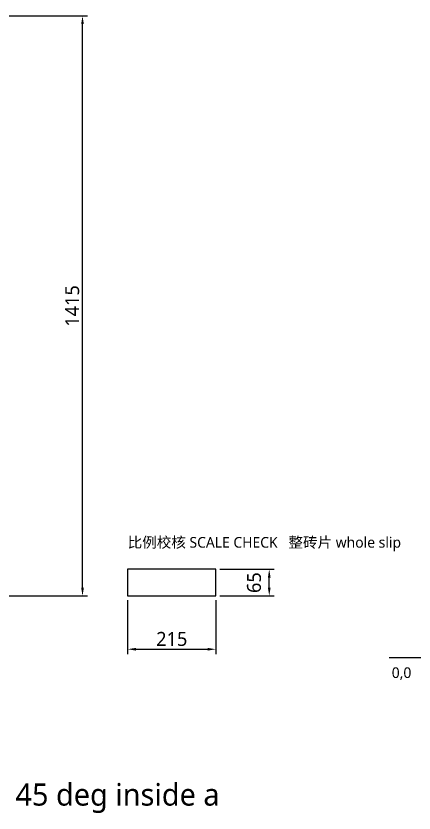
# Model space of a CAD drawing. Header units: millimetres. Extents: x -190 to 7814, y -8114 to 208.
# Drawn here: x 4165 to 5135, y -5831 to -3886 of the extents above; entities that cross this region are included whole.
import ezdxf
from ezdxf.enums import TextEntityAlignment as Align

# ---------------------------------------------------------------- set-up
doc = ezdxf.new("R2010")
doc.units = ezdxf.units.MM
for name, color, linetype in [('DIM', 8, 'Continuous'), ('ORIGIN', 1, 'Continuous'), ('TITLE', 7, 'Continuous')]:
    doc.layers.add(name, color=color, linetype=linetype)
doc.styles.add('CN', font='msyh.ttc')
doc.dimstyles.new('MM', dxfattribs={"dimtxt": 34, "dimasz": 20, "dimexe": 12, "dimexo": 10, "dimgap": 8, "dimtad": 1, "dimdec": 1, "dimdsep": 46, "dimtxsty": 'CN', "dimcen": 2.5, "dimazin": 3, "dimtfac": 1, "dimtmove": 0, "dimatfit": 3})

msp = doc.modelspace()

# ---------------------------------------------------------------- linework, layer by layer
at = {"layer": 'DIM'}
msp.add_lwpolyline([(4437.5, -5301.5), (4652.5, -5301.5), (4652.5, -5236.5), (4437.5, -5236.5)], close=True, dxfattribs=at)
at = {"layer": 'ORIGIN'}
msp.add_line((5075, -5451.5), (5235, -5451.5), dxfattribs=at)

# ---------------------------------------------------------------- texts
at = {"layer": 'DIM', "style": 'CN'}
msp.add_text('比例校核 SCALE CHECK   整砖片 whole slip', height=26, dxfattribs=at).set_placement((4437.5, -5191.5), align=Align.BOTTOM_LEFT)
at = {"layer": 'ORIGIN', "style": 'CN'}
msp.add_text('0,0', height=26, dxfattribs=at).set_placement((5081, -5509.5), align=Align.BOTTOM_LEFT)
at = {"layer": 'TITLE', "style": 'CN'}
msp.add_text('8   45 度编织纹，外圈双层边框   Basketweave at 45 deg inside a', height=54, dxfattribs=at).set_placement((2572.5, -5829.2), align=Align.BOTTOM_LEFT)

# ---------------------------------------------------------------- dimensions: what is measured, and where the dimension line sits
at = {"layer": 'DIM'}
for base, p1, p2 in [((4327.5, -5301.5), (4137.5, -5301.5), (4137.5, -3886.5)), ((4782.5, -5301.5), (4652.5, -5301.5), (4652.5, -5236.5))]:
    msp.add_linear_dim(base=base, p1=p1, p2=p2, angle=90, dimstyle='MM', dxfattribs=at).render()
msp.add_linear_dim(base=(4437.5, -5431.5), p1=(4437.5, -5301.5), p2=(4652.5, -5301.5), dimstyle='MM', dxfattribs=at).render()

doc.saveas('drawing.dxf')
